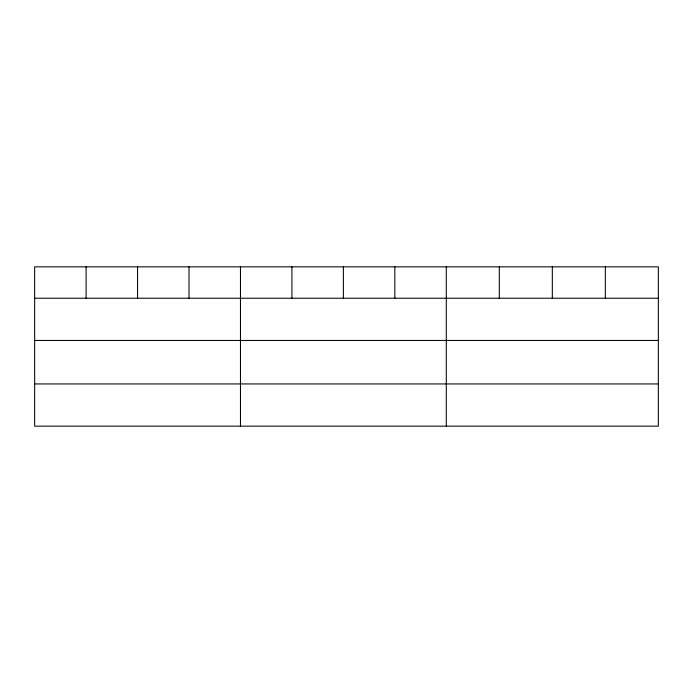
<?xml version="1.0" encoding="UTF-8"?>
<svg xmlns="http://www.w3.org/2000/svg" width="693" height="693" viewBox="0 0 693 693"><rect width="100%" height="100%" fill="white"/><g stroke="black" fill="none" stroke-linecap="round" stroke-linejoin="round"><path stroke-width="1.04" d="M658.35 340.445L658.35 266.848L34.65 266.848L34.65 426.152L658.35 426.152L658.35 340.445L34.65 340.445M34.65 298.233L658.35 298.233M34.65 383.939L658.35 383.939M605.335 266.848L605.335 298.233M552.321 266.848L552.321 298.233M499.306 266.848L499.306 298.233M446.292 266.848L446.292 426.152M394.837 266.848L394.837 298.233M343.381 266.848L343.381 298.233M291.926 266.848L291.926 298.233M240.471 266.848L240.471 426.152M189.016 266.848L189.016 298.233M137.56 266.848L137.56 298.233M86.105 266.848L86.105 298.233"/></g></svg>
